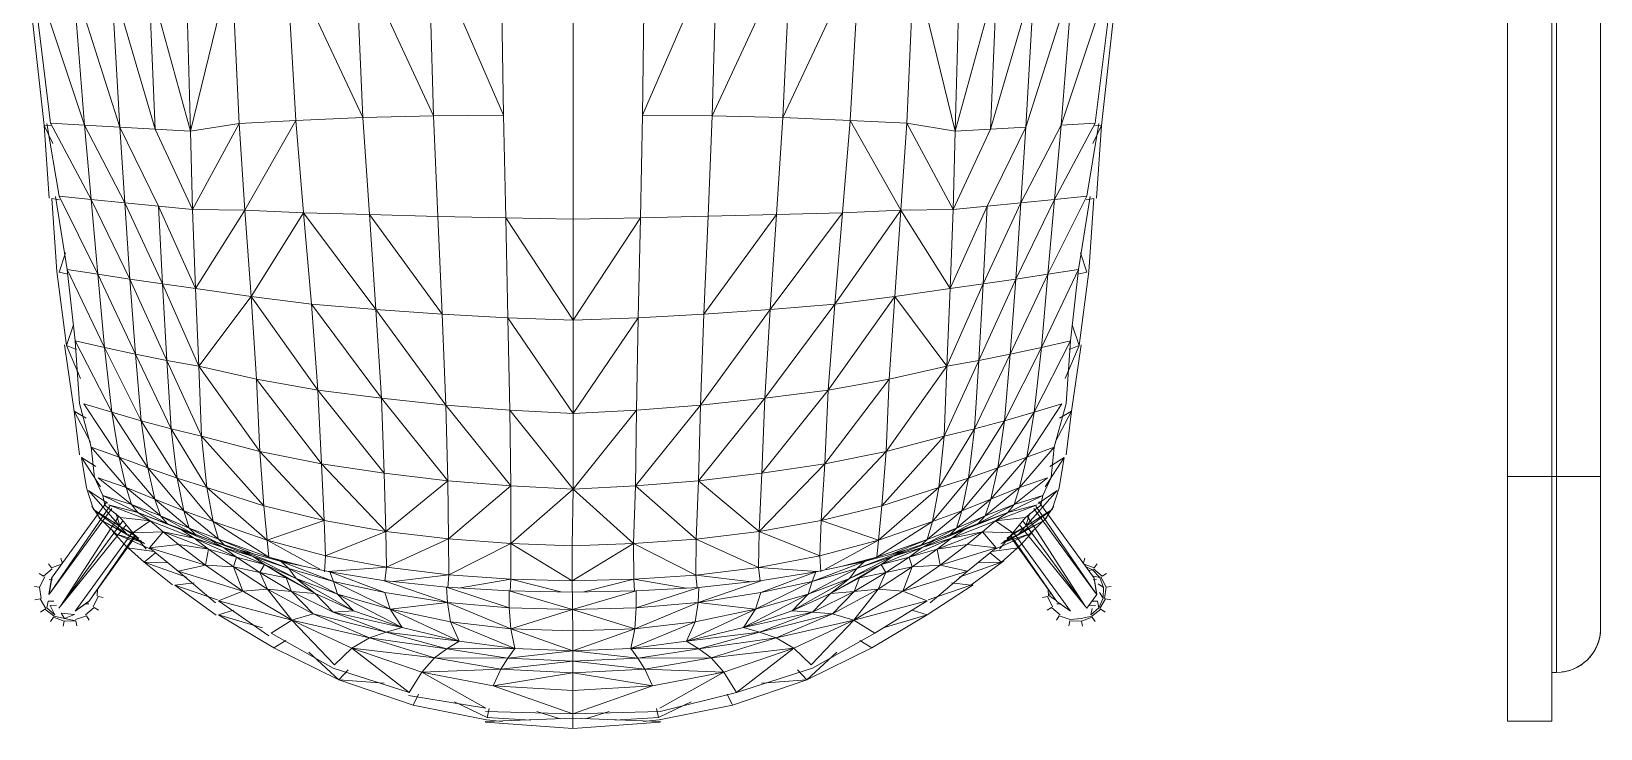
# Model space of a CAD drawing. Header units: millimetres. Extents: x 79795 to 317870, y -36033 to 97293.
# Drawn here: x 187387 to 188029, y 21461 to 21745 of the extents above; entities that cross this region are included whole.
import ezdxf

# ---------------------------------------------------------------- set-up
doc = ezdxf.new("R2010")
doc.units = ezdxf.units.MM
doc.header["$MEASUREMENT"] = 0
doc.layers.get('0').update_dxf_attribs({"linetype": 'CONTINUOUS'})
doc.layers.add('G-IMPT', color=8, linetype='CONTINUOUS', lineweight=9)

# ---------------------------------------------------------------- blocks, each defined once
blk = doc.blocks.new('OLA high stool - Kin high stool_dwg_KIN602 - GLIDES-V368-Level 4')
at = {"layer": 'G-IMPT'}
for p, q in [((-8.066, 8.655), (-8.046, 8.574)), ((-7.848, 8.663), (-7.859, 8.581)), ((-7.643, 8.587), (-7.684, 8.516)), ((-8.413, 8.404), (-8.342, 8.359)), ((-8.342, 8.359), (-8.407, 8.184)), ((-8.325, 8.349), (-8.367, 8.178)), ((-8.325, 8.349), (-8.215, 8.496)), ((-8.308, 8.338), (-8.192, 8.463)), ((-8.308, 8.338), (-8.153, 8.41)), ((-8.264, 8.564), (-8.215, 8.496)), ((-8.203, 8.48), (-8.046, 8.574)), ((-8.192, 8.463), (-8.087, 8.441)), ((-8.153, 8.41), (-8.15, 8.309)), ((-8.087, 8.441), (-8.088, 8.354)), ((-8.041, 8.554), (-7.859, 8.581)), ((-7.859, 8.581), (-7.695, 8.499)), ((-7.738, 8.426), (-7.745, 8.372)), ((-7.684, 8.516), (-7.564, 8.377)), ((-7.483, 8.439), (-7.547, 8.389)), ((-7.547, 8.389), (-7.493, 8.226)), ((-8.407, 8.184), (-8.488, 8.199)), ((-8.407, 8.184), (-8.4, 7.998)), ((-8.4, 7.998), (-8.367, 8.178)), ((-8.367, 8.178), (-8.278, 8.234)), ((-8.367, 8.178), (-8.298, 8.02)), ((-8.298, 8.02), (-8.278, 8.234)), ((-7.392, 8.24), (-7.47, 8.219)), ((-8.48, 7.981), (-8.4, 7.998)), ((-8.389, 7.783), (-8.322, 7.828)), ((-8.322, 7.828), (-8.38, 8.002)), ((-8.185, 7.701), (-8.306, 7.84)), ((-8.133, 7.86), (-8.13, 7.788)), ((-8.13, 7.788), (-8.123, 7.847)), ((-8.229, 7.634), (-8.185, 7.701)), ((-8.01, 7.636), (-8.175, 7.718)), ((-8.025, 7.558), (-8.01, 7.636)), ((-7.893, 7.648), (-8.007, 7.656)), ((-8.01, -7.636), (-8.025, -7.558)), ((-8.322, -7.828), (-8.389, -7.783)), ((-8.185, -7.701), (-8.306, -7.84)), ((-8.185, -7.701), (-8.229, -7.634)), ((-8.01, -7.636), (-8.175, -7.718)), ((-8.133, -7.86), (-8.13, -7.788)), ((-8.13, -7.788), (-8.122, -7.846)), ((-8.004, -7.676), (-8.062, -7.763)), ((-7.893, -7.648), (-8.007, -7.656)), ((-8.004, -7.676), (-7.936, -7.679)), ((-8.4, -7.998), (-8.48, -7.981)), ((-8.4, -7.998), (-8.407, -8.184)), ((-8.322, -7.828), (-8.38, -8.002)), ((-8.38, -8.002), (-8.367, -8.178)), ((-8.488, -8.199), (-8.407, -8.184)), ((-8.407, -8.184), (-8.342, -8.359)), ((-8.325, -8.349), (-8.367, -8.178)), ((-8.153, -8.41), (-8.15, -8.309)), ((-7.58, -8.365), (-7.593, -8.299)), ((-7.58, -8.365), (-7.593, -8.299)), ((-7.58, -8.365), (-7.528, -8.251)), ((-7.547, -8.389), (-7.493, -8.226)), ((-7.47, -8.219), (-7.392, -8.24)), ((-8.342, -8.359), (-8.413, -8.404)), ((-8.325, -8.349), (-8.215, -8.496)), ((-8.308, -8.338), (-8.203, -8.357)), ((-8.308, -8.338), (-8.192, -8.463)), ((-8.215, -8.496), (-8.264, -8.564)), ((-8.203, -8.48), (-8.046, -8.574)), ((-8.192, -8.463), (-8.087, -8.441)), ((-8.192, -8.463), (-8.087, -8.441)), ((-8.192, -8.463), (-8.036, -8.535)), ((-8.087, -8.441), (-8.088, -8.354)), ((-8.046, -8.574), (-8.066, -8.655)), ((-8.041, -8.554), (-7.859, -8.581)), ((-8.036, -8.535), (-7.948, -8.474)), ((-8.036, -8.535), (-7.948, -8.474)), ((-8.036, -8.535), (-7.866, -8.541)), ((-7.866, -8.541), (-7.806, -8.451)), ((-7.866, -8.541), (-7.806, -8.451)), ((-7.866, -8.541), (-7.705, -8.482)), ((-7.859, -8.581), (-7.695, -8.499)), ((-7.859, -8.581), (-7.848, -8.663)), ((-7.738, -8.426), (-7.744, -8.372)), ((-7.705, -8.482), (-7.58, -8.365)), ((-7.705, -8.482), (-7.684, -8.376)), ((-7.705, -8.482), (-7.684, -8.376)), ((-7.684, -8.516), (-7.564, -8.377)), ((-7.684, -8.516), (-7.643, -8.587)), ((-7.547, -8.389), (-7.483, -8.439))]:
    blk.add_line(p, q, dxfattribs=at)
blk = doc.blocks.new('OLA high stool - Kin high stool_dwg_KIN602 - FRAME-1332777-Level 4')
at = {"layer": 'G-IMPT'}
for p, q in [((0.082, 16.677), (0.046, 16.703)), ((1.531, 15.739), (0.082, 16.677)), ((0.082, 16.677), (1.455, 15.673)), ((0.082, 16.677), (1.391, 15.62)), ((0.266, 16.861), (0.302, 16.835)), ((0.266, 16.861), (0.53, 16.819)), ((0.272, 16.857), (0.528, 16.816)), ((1.689, 15.884), (0.302, 16.835)), ((0.302, 16.835), (1.651, 15.849)), ((0.566, 16.793), (0.53, 16.819)), ((1.757, 15.93), (0.566, 16.793)), ((1.269, 15.517), (0, 16.437)), ((0.155, 16.219), (0, 16.437)), ((0.156, 16.222), (0.031, 16.396)), ((0.191, 16.192), (0.155, 16.218)), ((1.227, 15.473), (0.191, 16.192)), ((0.191, 16.192), (1.215, 15.46)), ((0, 0.425), (1.269, 1.344)), ((0.191, 0.669), (1.214, 1.401)), ((0.191, 0.669), (1.227, 1.388)), ((1.391, 1.242), (0.082, 0.184)), ((0.082, 0.184), (1.455, 1.188)), ((1.531, 1.122), (0.082, 0.184)), ((0.302, 0.026), (1.651, 1.013)), ((0.302, 0.026), (1.689, 0.978)), ((0.566, 0.068), (1.757, 0.931)), ((0, 0.425), (0.155, 0.643)), ((0.156, 0.64), (0.031, 0.465)), ((0.191, 0.669), (0.155, 0.643)), ((0.082, 0.184), (0.046, 0.158)), ((0.046, 0.158), (0.266, 0)), ((0.266, 0), (0.53, 0.043)), ((0.266, 0), (0.302, 0.026)), ((0.529, 0.044), (0.272, 0.004)), ((0.566, 0.068), (0.53, 0.043))]:
    blk.add_line(p, q, dxfattribs=at)
blk = doc.blocks.new('OLA high stool - Kin high stool_dwg_KIN602 - SHELL-V374-Level 4')
at = {"layer": 'G-IMPT'}
for p, q in [((-0.434, 8.506), (1.402, 8.713)), ((-0.397, 8.403), (1.403, 8.628)), ((-2.784, 8.305), (-1.609, 8.385)), ((-1.609, 8.385), (-1.628, 8.262)), ((-1.622, 7.753), (-0.397, 8.403)), ((-0.434, 8.506), (-1.605, 8.425)), ((-1.571, 8.268), (-0.404, 8.462)), ((-0.434, 8.506), (-0.723, 8.366)), ((-0.441, 8.398), (-0.434, 8.506)), ((-0.428, 7.859), (1.403, 8.471)), ((-0.397, 8.403), (-0.428, 7.859)), ((-3.961, 8.18), (-5.031, 8.022)), ((-3.975, 8.149), (-4.506, 7.925)), ((-4.038, 7.988), (-3.975, 8.149)), ((-4.004, 7.539), (-2.748, 8.137)), ((-3.975, 8.149), (-2.784, 8.305)), ((-3.638, 8.037), (-3.975, 8.149)), ((-3.9, 8.007), (-2.748, 8.137)), ((-2.827, 8.128), (-2.792, 8.268)), ((-2.823, 7.646), (-1.571, 8.268)), ((-2.748, 8.137), (-2.823, 7.646)), ((-2.484, 8.166), (-2.792, 8.268)), ((-2.748, 8.137), (-1.576, 8.326)), ((-1.571, 8.268), (-1.622, 7.753)), ((-6.26, 7.828), (-6.611, 7.712)), ((-5.773, 7.909), (-6.26, 7.828)), ((-5.773, 7.909), (-6.247, 7.599)), ((-5.92, 7.678), (-5.773, 7.909)), ((-5.769, 7.303), (-4.91, 7.869)), ((-5.733, 7.939), (-5.031, 8.022)), ((-4.908, 7.939), (-5.61, 7.749)), ((-5.031, 8.022), (-5.527, 7.763)), ((-5.031, 8.022), (-5.141, 7.829)), ((-5.047, 7.421), (-3.9, 8.007)), ((-5.047, 7.421), (-4.91, 7.869)), ((-3.9, 8.007), (-4.908, 7.939)), ((-3.9, 8.007), (-4.004, 7.539)), ((-1.677, 7.21), (-0.428, 7.859)), ((-1.622, 7.753), (-0.428, 7.859)), ((-0.461, 7.289), (1.403, 7.886)), ((-0.428, 7.859), (-0.461, 7.289)), ((-0.428, 7.859), (1.403, 8.001)), ((-6.783, 7.59), (-7.149, 6.902)), ((-6.783, 7.59), (-7.027, 7.157)), ((-6.74, 7.626), (-7.002, 7.356)), ((-6.611, 7.712), (-6.98, 7.22)), ((-6.308, 7.795), (-6.884, 7.283)), ((-6.884, 7.283), (-6.611, 7.712)), ((-6.559, 7.738), (-6.783, 7.59)), ((-6.529, 7.104), (-6.103, 7.637)), ((-6.308, 7.795), (-6.511, 7.487)), ((-6.095, 7.695), (-6.386, 7.561)), ((-6.259, 7.187), (-5.61, 7.749)), ((-6.259, 7.187), (-6.103, 7.637)), ((-5.61, 7.749), (-6.095, 7.695)), ((-5.61, 7.749), (-5.769, 7.303)), ((-4.111, 7.04), (-2.823, 7.646)), ((-2.823, 7.646), (-4.004, 7.539)), ((-2.904, 7.127), (-1.622, 7.753)), ((-2.823, 7.646), (-2.904, 7.127)), ((-2.823, 7.646), (-1.622, 7.753)), ((-1.622, 7.753), (-1.677, 7.21)), ((-7.002, 7.356), (-7.257, 6.779)), ((-6.962, 7.409), (-7.228, 7.164)), ((-7.002, 7.356), (-7.149, 6.902)), ((-6.668, 7.352), (-6.884, 7.283)), ((-6.795, 6.801), (-6.538, 7.471)), ((-6.541, 7.529), (-6.741, 7.285)), ((-6.662, 7.001), (-6.386, 7.561)), ((-6.662, 7.001), (-6.538, 7.471)), ((-6.386, 7.561), (-6.541, 7.529)), ((-6.529, 7.104), (-6.386, 7.561)), ((-5.939, 6.838), (-5.047, 7.421)), ((-5.769, 7.303), (-5.047, 7.421)), ((-5.185, 6.946), (-4.004, 7.539)), ((-5.185, 6.946), (-5.047, 7.421)), ((-5.047, 7.421), (-4.004, 7.539)), ((-4.004, 7.539), (-4.111, 7.04)), ((-0.461, 7.289), (1.404, 7.396)), ((-7.461, 6.9), (-7.191, 7.197)), ((-7.228, 7.164), (-7.287, 6.741)), ((-6.985, 7.081), (-7.247, 6.867)), ((-7.161, 6.888), (-7.027, 7.157)), ((-7.027, 7.157), (-7.149, 6.902)), ((-6.884, 7.283), (-7.072, 6.985)), ((-7.002, 7.18), (-6.884, 7.283)), ((-7.001, 7.063), (-6.884, 7.283)), ((-6.741, 7.285), (-6.985, 7.081)), ((-6.97, 6.594), (-6.985, 7.081)), ((-6.985, 7.081), (-6.795, 6.801)), ((-6.84, 6.521), (-6.529, 7.104)), ((-6.795, 6.801), (-6.741, 7.285)), ((-6.529, 7.104), (-6.715, 6.636)), ((-6.699, 6.654), (-6.259, 7.187)), ((-6.662, 7.001), (-6.529, 7.104)), ((-6.529, 7.104), (-6.259, 7.187)), ((-6.444, 6.724), (-5.769, 7.303)), ((-6.444, 6.724), (-6.259, 7.187)), ((-6.259, 7.187), (-5.769, 7.303)), ((-5.769, 7.303), (-5.939, 6.838)), ((-4.213, 6.533), (-2.904, 7.127)), ((-4.111, 7.04), (-2.904, 7.127)), ((-2.982, 6.602), (-1.677, 7.21)), ((-2.904, 7.127), (-2.982, 6.602)), ((-2.904, 7.127), (-1.677, 7.21)), ((-1.731, 6.668), (-0.461, 7.289)), ((-1.731, 6.668), (-1.677, 7.21)), ((-1.677, 7.21), (-0.461, 7.289)), ((-0.461, 7.289), (-0.493, 6.722)), ((-0.493, 6.722), (1.404, 7.281)), ((-7.461, 6.9), (-7.822, 6.442)), ((-7.461, 6.9), (-7.701, 6.215)), ((-7.47, 6.514), (-7.461, 6.9)), ((-7.309, 6.714), (-7.461, 6.9)), ((-7.075, 7.042), (-7.119, 6.934)), ((-6.931, 6.309), (-6.662, 7.001)), ((-6.84, 6.521), (-6.662, 7.001)), ((-6.795, 6.801), (-6.662, 7.001)), ((-6.632, 6.261), (-5.939, 6.838)), ((-6.444, 6.724), (-5.939, 6.838)), ((-6.107, 6.368), (-5.185, 6.946)), ((-5.939, 6.838), (-6.107, 6.368)), ((-5.939, 6.838), (-5.185, 6.946)), ((-5.315, 6.465), (-4.111, 7.04)), ((-5.315, 6.465), (-5.185, 6.946)), ((-5.185, 6.946), (-4.111, 7.04)), ((-4.111, 7.04), (-4.213, 6.533)), ((-7.229, 6.813), (-7.602, 6.35)), ((-7.504, 5.91), (-7.229, 6.813)), ((-6.97, 6.594), (-7.249, 5.861)), ((-7.176, 6.343), (-7.229, 6.813)), ((-7.229, 6.813), (-6.97, 6.594)), ((-7.176, 6.343), (-6.97, 6.594)), ((-7.071, 6.094), (-6.795, 6.801)), ((-7.071, 6.094), (-6.97, 6.594)), ((-7.004, 6.109), (-6.715, 6.636)), ((-6.97, 6.594), (-6.795, 6.801)), ((-6.913, 6.172), (-6.444, 6.724)), ((-6.913, 6.172), (-6.715, 6.636)), ((-6.715, 6.636), (-6.84, 6.521)), ((-6.715, 6.636), (-6.444, 6.724)), ((-6.632, 6.261), (-6.444, 6.724)), ((-4.306, 6.017), (-2.982, 6.602)), ((-4.213, 6.533), (-2.982, 6.602)), ((-3.057, 6.07), (-1.731, 6.668)), ((-2.982, 6.602), (-3.057, 6.07)), ((-1.731, 6.668), (-2.982, 6.602)), ((-0.493, 6.722), (-1.786, 6.121)), ((-1.786, 6.121), (-1.731, 6.668)), ((-0.493, 6.722), (-0.525, 6.154)), ((-0.525, 6.154), (1.404, 6.684)), ((-0.493, 6.722), (1.404, 6.8)), ((-8.309, 5.741), (-7.829, 6.402)), ((-7.602, 6.35), (-8.113, 5.749)), ((-7.829, 6.402), (-8.065, 5.719)), ((-7.926, 5.31), (-7.602, 6.35)), ((-7.829, 6.402), (-7.791, 6.093)), ((-7.602, 6.35), (-7.504, 5.91)), ((-7.504, 5.91), (-7.176, 6.343)), ((-7.249, 5.861), (-7.176, 6.343)), ((-7.104, 5.833), (-6.84, 6.521)), ((-6.953, 6.25), (-6.84, 6.521)), ((-6.931, 6.309), (-6.84, 6.521)), ((-6.802, 5.788), (-6.107, 6.368)), ((-6.632, 6.261), (-6.107, 6.368)), ((-6.258, 5.888), (-5.315, 6.465)), ((-6.107, 6.368), (-6.258, 5.888)), ((-6.107, 6.368), (-5.315, 6.465)), ((-5.432, 5.974), (-4.213, 6.533)), ((-5.432, 5.974), (-5.315, 6.465)), ((-4.213, 6.533), (-5.315, 6.465)), ((-4.213, 6.533), (-4.306, 6.017)), ((-7.071, 6.094), (-7.377, 5.411)), ((-7.071, 6.094), (-7.249, 5.861)), ((-6.931, 6.309), (-7.222, 5.62)), ((-7.222, 5.62), (-7.071, 6.094)), ((-7.141, 5.722), (-6.913, 6.172)), ((-7.104, 5.833), (-6.931, 6.309)), ((-7.091, 5.7), (-6.632, 6.261)), ((-7.091, 5.7), (-6.913, 6.172)), ((-6.931, 6.309), (-7.071, 6.094)), ((-6.913, 6.172), (-7.019, 6.067)), ((-6.913, 6.172), (-6.632, 6.261)), ((-6.802, 5.788), (-6.632, 6.261)), ((-4.306, 6.017), (-3.057, 6.07)), ((-3.057, 6.07), (-3.185, 5.176)), ((-3.057, 6.07), (-1.786, 6.121)), ((-3.057, 6.07), (-1.797, 5.276)), ((-1.797, 5.276), (-1.786, 6.121)), ((-1.786, 6.121), (-0.525, 6.154)), ((-1.786, 6.121), (-0.399, 5.369)), ((1.405, 6.204), (-0.525, 6.154)), ((-0.525, 6.154), (1.405, 5.68)), ((-0.525, 6.154), (-0.399, 5.369)), ((-7.504, 5.91), (-7.926, 5.31)), ((-7.533, 5.461), (-7.504, 5.91)), ((-7.533, 5.461), (-7.249, 5.861)), ((-7.249, 5.861), (-7.504, 5.91)), ((-7.249, 5.861), (-7.377, 5.411)), ((-7.365, 5.145), (-7.104, 5.833)), ((-7.265, 5.354), (-7.104, 5.833)), ((-7.222, 5.62), (-7.104, 5.833)), ((-7.107, 4.921), (-6.258, 5.888)), ((-6.802, 5.788), (-6.258, 5.888)), ((-6.552, 4.975), (-5.432, 5.974)), ((-6.258, 5.888), (-6.552, 4.975)), ((-6.258, 5.888), (-5.432, 5.974)), ((-5.678, 5.037), (-4.306, 6.017)), ((-5.678, 5.037), (-5.432, 5.974)), ((-5.432, 5.974), (-4.306, 6.017)), ((-4.306, 6.017), (-4.515, 5.088)), ((-4.306, 6.017), (-3.185, 5.176)), ((-8.835, 4.811), (-8.303, 5.701)), ((-8.644, 4.891), (-8.078, 5.701)), ((-8.303, 5.701), (-8.514, 4.995)), ((-8.392, 4.523), (-8.078, 5.701)), ((-8.228, 5.458), (-8.303, 5.701)), ((-7.926, 5.31), (-8.078, 5.701)), ((-7.222, 5.62), (-7.498, 4.96)), ((-7.378, 4.894), (-6.802, 5.788)), ((-7.378, 4.894), (-7.091, 5.7)), ((-7.377, 5.411), (-7.222, 5.62)), ((-7.222, 5.62), (-7.365, 5.145)), ((-7.327, 5.128), (-7.091, 5.7)), ((-7.178, 5.613), (-7.091, 5.7)), ((-7.107, 4.921), (-6.802, 5.788)), ((-6.802, 5.788), (-7.091, 5.7)), ((-7.926, 5.31), (-8.392, 4.523)), ((-7.533, 5.461), (-7.926, 5.31)), ((-7.891, 4.911), (-7.926, 5.31)), ((-7.891, 4.911), (-7.533, 5.461)), ((-7.623, 5.036), (-7.533, 5.461)), ((-7.377, 5.411), (-7.623, 5.036)), ((-7.56, 4.571), (-7.265, 5.354)), ((-7.377, 5.411), (-7.533, 5.461)), ((-7.498, 4.96), (-7.377, 5.411)), ((-7.445, 4.695), (-7.265, 5.354)), ((-7.265, 5.354), (-7.365, 5.145)), ((-0.399, 5.369), (-1.797, 5.276)), ((1.405, 5.454), (-0.399, 5.369)), ((-0.399, 5.369), (-0.352, 4.46)), ((-7.723, 4.452), (-7.365, 5.145)), ((-7.56, 4.571), (-7.365, 5.145)), ((-7.365, 5.145), (-7.498, 4.96)), ((-5.877, 4.047), (-4.515, 5.088)), ((-5.678, 5.037), (-4.515, 5.088)), ((-4.692, 4.102), (-3.185, 5.176)), ((-4.515, 5.088), (-4.692, 4.102)), ((-4.515, 5.088), (-3.185, 5.176)), ((-3.307, 4.208), (-3.185, 5.176)), ((-3.185, 5.176), (-1.797, 5.276)), ((-3.185, 5.176), (-1.841, 4.334)), ((-1.797, 5.276), (-1.841, 4.334)), ((-1.797, 5.276), (-0.352, 4.46)), ((-9.351, 3.765), (-8.835, 4.811)), ((-9.161, 3.857), (-8.6, 4.857)), ((-8.72, 4.618), (-8.835, 4.811)), ((-8.6, 4.857), (-8.392, 4.523)), ((-7.891, 4.911), (-8.392, 4.523)), ((-7.891, 4.911), (-8.289, 4.181)), ((-7.965, 4.146), (-7.498, 4.96)), ((-7.928, 4.528), (-7.623, 5.036)), ((-7.928, 4.528), (-7.891, 4.911)), ((-7.623, 5.036), (-7.891, 4.911)), ((-7.723, 4.452), (-7.498, 4.96)), ((-7.708, 4.611), (-7.623, 5.036)), ((-7.708, 4.611), (-7.498, 4.96)), ((-7.498, 4.96), (-7.623, 5.036)), ((-7.572, 4.072), (-7.107, 4.921)), ((-7.518, 4.363), (-7.378, 4.894)), ((-7.472, 4.571), (-7.378, 4.894)), ((-7.378, 4.894), (-7.107, 4.921)), ((-7.107, 4.921), (-7.355, 3.982)), ((-6.552, 4.975), (-7.107, 4.921)), ((-7.107, 4.921), (-6.787, 4.004)), ((-6.787, 4.004), (-5.678, 5.037)), ((-6.787, 4.004), (-6.552, 4.975)), ((-6.552, 4.975), (-5.678, 5.037)), ((-5.678, 5.037), (-5.877, 4.047)), ((-7.973, 3.786), (-7.572, 4.548)), ((-7.965, 4.146), (-7.708, 4.611)), ((-7.708, 4.611), (-7.928, 4.528)), ((-7.767, 3.851), (-7.445, 4.695)), ((-7.767, 3.851), (-7.56, 4.571)), ((-7.723, 4.452), (-7.56, 4.571)), ((-7.616, 3.911), (-7.445, 4.695)), ((-7.56, 4.571), (-7.445, 4.695)), ((-0.352, 4.46), (1.406, 4.56)), ((-9.111, 3.837), (-8.392, 4.523)), ((-8.392, 4.523), (-8.843, 3.556)), ((-8.392, 4.523), (-8.675, 3.27)), ((-8.392, 4.523), (-8.289, 4.181)), ((-7.928, 4.528), (-8.289, 4.181)), ((-7.928, 4.528), (-8.261, 3.856)), ((-8.242, 3.532), (-7.723, 4.452)), ((-7.973, 3.786), (-7.723, 4.452)), ((-7.965, 4.146), (-7.928, 4.528)), ((-7.723, 4.452), (-7.965, 4.146)), ((-3.394, 3.168), (-1.841, 4.334)), ((-3.307, 4.208), (-1.841, 4.334)), ((-1.867, 3.272), (-1.841, 4.334)), ((-1.841, 4.334), (-0.352, 4.46)), ((-0.352, 4.46), (-0.307, 3.377)), ((-8.906, 4.247), (-9.351, 3.765)), ((-8.675, 3.27), (-8.289, 4.181)), ((-8.289, 4.181), (-8.585, 3.006)), ((-7.965, 4.146), (-8.261, 3.856)), ((-8.242, 3.532), (-7.965, 4.146)), ((-6.963, 3.009), (-5.877, 4.047)), ((-6.787, 4.004), (-5.877, 4.047)), ((-6.024, 3.035), (-4.692, 4.102)), ((-6.024, 3.035), (-5.877, 4.047)), ((-5.877, 4.047), (-4.692, 4.102)), ((-4.821, 3.081), (-3.307, 4.208)), ((-4.692, 4.102), (-4.821, 3.081)), ((-4.692, 4.102), (-3.307, 4.208)), ((-3.307, 4.208), (-3.394, 3.168)), ((-0.307, 3.377), (1.406, 4.184)), ((-9.554, 2.632), (-9.161, 3.857)), ((-9.111, 3.837), (-8.843, 3.556)), ((-8.261, 3.856), (-8.585, 3.006)), ((-8.261, 3.856), (-8.509, 2.746)), ((-8.261, 3.856), (-8.242, 3.532)), ((-8.217, 2.942), (-7.767, 3.851)), ((-7.973, 3.786), (-7.767, 3.851)), ((-7.948, 3.026), (-7.616, 3.911)), ((-7.767, 3.851), (-7.948, 3.026)), ((-7.767, 3.851), (-7.616, 3.911)), ((-7.754, 3.053), (-7.616, 3.911)), ((-7.614, 3.996), (-7.355, 3.982)), ((-7.61, 3.939), (-7.541, 3.001)), ((-7.355, 3.982), (-7.541, 3.001)), ((-7.355, 3.982), (-6.787, 4.004)), ((-7.355, 3.982), (-6.963, 3.009)), ((-6.787, 4.004), (-6.963, 3.009)), ((-9.761, 2.567), (-9.351, 3.765)), ((-9.554, 2.632), (-8.843, 3.556)), ((-9.351, 3.765), (-9.406, 3.035)), ((-9.192, 3.616), (-9.351, 3.765)), ((-8.843, 3.556), (-9.228, 2.432)), ((-8.843, 3.556), (-8.996, 2.227)), ((-8.843, 3.556), (-8.675, 3.27)), ((-8.509, 2.746), (-7.973, 3.786)), ((-8.242, 3.532), (-7.973, 3.786)), ((-8.217, 2.942), (-7.973, 3.786)), ((-8.242, 3.532), (-8.509, 2.746)), ((-0.307, 3.377), (-1.867, 3.272)), ((-0.307, 3.377), (1.407, 3.456)), ((-0.307, 3.377), (-0.279, 2.24)), ((-8.675, 3.27), (-8.996, 2.227)), ((-8.675, 3.27), (-8.851, 2.028)), ((-8.585, 3.006), (-8.675, 3.27)), ((-8.106, 2.018), (-7.754, 3.053)), ((-7.863, 2.033), (-7.754, 3.053)), ((-6.963, 3.009), (-6.024, 3.035)), ((-6.148, 2.013), (-4.821, 3.081)), ((-6.148, 2.013), (-6.024, 3.035)), ((-6.024, 3.035), (-4.821, 3.081)), ((-4.935, 2.045), (-3.394, 3.168)), ((-4.821, 3.081), (-4.935, 2.045)), ((-4.821, 3.081), (-3.394, 3.168)), ((-3.471, 2.102), (-1.867, 3.272)), ((-3.394, 3.168), (-3.471, 2.102)), ((-3.394, 3.168), (-1.867, 3.272)), ((-1.867, 3.272), (-1.895, 2.171)), ((-8.585, 3.006), (-8.851, 2.028)), ((-8.585, 3.006), (-8.727, 1.831)), ((-8.727, 1.831), (-8.217, 2.942)), ((-8.585, 3.006), (-8.509, 2.746)), ((-8.509, 2.746), (-8.217, 2.942)), ((-8.217, 2.942), (-8.417, 1.968)), ((-7.948, 3.026), (-8.217, 2.942)), ((-8.106, 2.018), (-8.217, 2.942)), ((-8.106, 2.018), (-7.948, 3.026)), ((-7.772, 2.888), (-7.664, 1.994)), ((-7.541, 3.001), (-7.764, 3.025)), ((-7.541, 3.001), (-7.664, 1.994)), ((-6.963, 3.009), (-7.541, 3.001)), ((-7.541, 3.001), (-7.084, 1.999)), ((-6.963, 3.009), (-7.084, 1.999)), ((-6.148, 2.013), (-6.963, 3.009)), ((-0.279, 2.24), (1.408, 3.026)), ((-9.994, 1.391), (-9.761, 2.567)), ((-9.604, 2.642), (-9.807, 1.398)), ((-9.584, 2.486), (-9.761, 2.567)), ((-9.228, 2.432), (-9.554, 2.632)), ((-8.727, 1.831), (-8.509, 2.746)), ((-9.807, 1.398), (-9.228, 2.432)), ((-9.447, 1.28), (-9.228, 2.432)), ((-9.228, 2.432), (-8.996, 2.227)), ((-9.228, 2.432), (-9.179, 1.159)), ((-0.279, 2.24), (1.408, 2.29)), ((-8.996, 2.227), (-9.179, 1.159)), ((-8.996, 2.227), (-9.001, 1.044)), ((-8.851, 2.028), (-9.001, 1.044)), ((-8.996, 2.227), (-8.851, 2.028)), ((-8.851, 2.028), (-8.727, 1.831)), ((-8.851, 2.028), (-8.847, 0.931)), ((-8.193, 1.022), (-7.863, 2.033)), ((-7.863, 2.033), (-8.106, 2.018)), ((-7.922, 1.026), (-7.863, 2.033)), ((-6.231, 0.998), (-4.935, 2.045)), ((-6.148, 2.013), (-4.935, 2.045)), ((-4.935, 2.045), (-5.013, 1.015)), ((-4.935, 2.045), (-3.471, 2.102)), ((-3.471, 2.102), (-3.526, 1.044)), ((-3.471, 2.102), (-1.895, 2.171)), ((-1.895, 2.171), (-1.919, 1.08)), ((-1.895, 2.171), (-0.279, 2.24)), ((-0.279, 2.24), (-0.27, 1.115)), ((-9.704, 1.902), (-9.955, 1.379)), ((-8.847, 0.931), (-8.417, 1.968)), ((-8.847, 0.931), (-8.727, 1.831)), ((-8.727, 1.831), (-8.417, 1.968)), ((-8.529, 1), (-8.106, 2.018)), ((-8.417, 1.968), (-8.529, 1)), ((-8.417, 1.968), (-8.106, 2.018)), ((-8.193, 1.022), (-8.106, 2.018)), ((-7.874, 1.838), (-7.733, 0.999)), ((-7.87, 2.012), (-7.664, 1.994)), ((-7.664, 1.994), (-7.733, 0.999)), ((-7.664, 1.994), (-7.084, 1.999)), ((-7.664, 1.994), (-7.159, 1)), ((-7.159, 1), (-7.084, 1.999)), ((-7.084, 1.999), (-6.148, 2.013)), ((-6.231, 0.998), (-7.084, 1.999)), ((-6.148, 2.013), (-6.231, 0.998)), ((-0.27, 1.115), (1.409, 1.843)), ((-10.136, 0.001), (-10.033, 1.403)), ((-10.021, 1.13), (-9.994, 1.391)), ((-9.97, 0), (-10.02, 1.412)), ((-9.955, 1.379), (-10, 0.674)), ((-9.811, 1.346), (-9.955, 1.379)), ((-9.899, 0), (-9.859, 1.407)), ((-9.899, 0), (-9.447, 1.28)), ((-9.523, 0), (-9.447, 1.28)), ((-9.179, 1.159), (-9.447, 1.28)), ((-9.447, 1.28), (-9.239, 0)), ((-9.179, 1.159), (-9.239, 0)), ((-9.179, 1.159), (-9.001, 1.044)), ((-9.179, 1.159), (-9.05, 0)), ((-9.001, 1.044), (-9.05, 0)), ((-9.001, 1.044), (-8.847, 0.931)), ((-9.001, 1.044), (-8.884, 0)), ((-8.529, 1), (-8.193, 1.022)), ((-8.221, 0.003), (-7.922, 1.026)), ((-8.221, 0.003), (-8.193, 1.022)), ((-7.922, 1.026), (-8.193, 1.022)), ((-7.94, 0.005), (-7.922, 1.026)), ((-6.286, -0.006), (-5.013, 1.015)), ((-6.231, 0.998), (-5.013, 1.015)), ((-5.068, -0.006), (-3.526, 1.044)), ((-5.013, 1.015), (-5.068, -0.006)), ((-3.526, 1.044), (-5.013, 1.015)), ((-3.567, -0.006), (-1.919, 1.08)), ((-3.526, 1.044), (-3.567, -0.006)), ((-3.526, 1.044), (-1.919, 1.08)), ((-1.919, 1.08), (-1.941, -0.004)), ((-1.919, 1.08), (-0.27, 1.115)), ((-0.27, 1.115), (1.409, 1.14)), ((-8.884, 0), (-8.529, 1)), ((-8.884, 0), (-8.847, 0.931)), ((-8.529, 1), (-8.847, 0.931)), ((-8.529, 1), (-8.565, 0)), ((-8.529, 1), (-8.221, 0.003)), ((-7.733, 0.999), (-7.937, 0.194)), ((-7.733, 0.999), (-7.926, 1.01)), ((-7.159, 1), (-7.758, 0.012)), ((-7.733, 0.999), (-7.758, 0.012)), ((-7.159, 1), (-7.733, 0.999)), ((-7.194, 0.013), (-7.159, 1)), ((-7.159, 1), (-6.231, 0.998)), ((-6.286, -0.006), (-7.159, 1)), ((-6.231, 0.998), (-6.286, -0.006)), ((-9.861, 0.582), (-9.979, 0.204)), ((-10.136, 0.001), (-9.97, 0)), ((-10.033, -1.403), (-10.136, 0.001)), ((-9.899, 0), (-9.97, 0)), ((-9.899, 0), (-9.523, 0)), ((-9.523, 0), (-9.239, 0)), ((-9.447, -1.28), (-9.523, 0)), ((-9.239, 0), (-9.447, -1.28)), ((-9.239, 0), (-9.05, 0)), ((-9.239, 0), (-9.179, -1.159)), ((-9.05, 0), (-9.179, -1.159)), ((-9.05, 0), (-8.884, 0)), ((-9.05, 0), (-9.001, -1.044)), ((-8.884, 0), (-9.001, -1.044)), ((-8.884, 0), (-8.565, 0)), ((-8.847, -0.931), (-8.884, 0)), ((-8.529, -0.999), (-8.884, 0)), ((-8.565, 0), (-8.221, 0.003)), ((-8.565, 0), (-8.529, -0.999)), ((-8.221, 0.003), (-8.529, -0.999)), ((-8.221, 0.003), (-7.94, 0.005)), ((-8.193, -1.018), (-8.221, 0.003)), ((-7.922, -1.019), (-8.221, 0.003)), ((-7.94, 0.009), (-7.758, 0.012)), ((-7.922, -1.019), (-7.94, 0.005)), ((-7.758, 0.012), (-7.194, 0.013)), ((-7.758, 0.012), (-7.159, -0.978)), ((-7.758, 0.012), (-7.734, -0.979)), ((-7.194, 0.013), (-6.286, -0.006)), ((-7.159, -0.978), (-7.194, 0.013)), ((-10.02, -1.412), (-9.97, 0)), ((-9.979, -0.205), (-9.861, -0.582)), ((-9.447, -1.28), (-9.899, 0)), ((-9.859, -1.407), (-9.899, 0)), ((-7.937, -0.176), (-7.734, -0.979)), ((-7.159, -0.978), (-6.286, -0.006)), ((-6.286, -0.006), (-5.068, -0.006)), ((-5.013, -1.025), (-6.286, -0.006)), ((-6.286, -0.006), (-6.23, -1.008)), ((-5.068, -0.006), (-3.567, -0.006)), ((-3.526, -1.053), (-5.068, -0.006)), ((-5.068, -0.006), (-5.013, -1.025)), ((-3.567, -0.006), (-1.941, -0.004)), ((-3.526, -1.053), (-3.567, -0.006)), ((-1.918, -1.087), (-3.567, -0.006)), ((-1.941, -0.004), (-0.275, -0.003)), ((-1.941, -0.004), (-1.918, -1.087)), ((-0.275, -0.003), (1.41, -0.003)), ((-10, -0.675), (-9.955, -1.379)), ((-8.847, -0.931), (-9.001, -1.044)), ((-8.847, -0.931), (-8.851, -2.028)), ((-8.727, -1.831), (-8.847, -0.931)), ((-8.418, -1.967), (-8.847, -0.931)), ((-8.529, -0.999), (-8.847, -0.931)), ((-8.529, -0.999), (-8.193, -1.018)), ((-8.107, -2.015), (-8.529, -0.999)), ((-8.529, -0.999), (-8.418, -1.967)), ((-7.734, -0.979), (-7.929, -0.993)), ((-7.734, -0.979), (-7.875, -1.824)), ((-7.159, -0.978), (-7.734, -0.979)), ((-7.734, -0.979), (-7.666, -1.978)), ((-7.159, -0.978), (-7.666, -1.978)), ((-7.086, -1.982), (-7.159, -0.978)), ((-6.23, -1.008), (-7.159, -0.978)), ((-7.086, -1.982), (-6.23, -1.008)), ((-6.23, -1.008), (-5.013, -1.025)), ((-4.935, -2.053), (-6.23, -1.008)), ((-6.23, -1.008), (-6.148, -2.021)), ((-9.994, -1.391), (-10.021, -1.13)), ((-9.179, -1.159), (-9.447, -1.28)), ((-9.179, -1.159), (-9.228, -2.432)), ((-9.001, -1.044), (-9.179, -1.159)), ((-9.179, -1.159), (-8.996, -2.227)), ((-9.001, -1.044), (-8.851, -2.028)), ((-9.001, -1.044), (-8.996, -2.227)), ((-8.107, -2.015), (-8.193, -1.018)), ((-7.864, -2.026), (-8.193, -1.018)), ((-7.922, -1.019), (-8.193, -1.018)), ((-7.864, -2.026), (-7.922, -1.019)), ((-5.013, -1.025), (-3.526, -1.053)), ((-5.013, -1.025), (-4.935, -2.053)), ((-3.471, -2.11), (-3.526, -1.053)), ((-3.526, -1.053), (-1.918, -1.087)), ((-1.918, -1.087), (-0.27, -1.12)), ((-1.918, -1.087), (-1.894, -2.177)), ((-0.27, -1.12), (-0.279, -2.244)), ((1.402, -1.844), (-0.27, -1.12)), ((1.411, -1.145), (-0.27, -1.12)), ((-9.761, -2.567), (-9.994, -1.391)), ((-9.811, -1.346), (-9.955, -1.379)), ((-9.955, -1.379), (-9.704, -1.902)), ((-9.554, -2.632), (-9.859, -1.407)), ((-9.228, -2.432), (-9.807, -1.398)), ((-9.228, -2.432), (-9.447, -1.28)), ((-8.851, -2.028), (-8.727, -1.831)), ((-8.509, -2.746), (-8.727, -1.831)), ((-8.727, -1.831), (-8.584, -3.006)), ((-8.727, -1.831), (-8.418, -1.967)), ((-8.217, -2.942), (-8.727, -1.831)), ((-8.418, -1.967), (-8.107, -2.015)), ((-8.418, -1.967), (-8.217, -2.942)), ((-8.217, -2.942), (-8.107, -2.015)), ((-7.948, -3.023), (-8.107, -2.015)), ((-7.755, -3.048), (-8.107, -2.015)), ((-7.864, -2.026), (-8.107, -2.015)), ((-7.873, -1.999), (-7.666, -1.978)), ((-7.666, -1.978), (-7.773, -2.877)), ((-7.666, -1.978), (-7.086, -1.982)), ((-7.666, -1.978), (-7.542, -2.989)), ((-7.086, -1.982), (-7.542, -2.989)), ((-7.086, -1.982), (-6.965, -2.996)), ((-6.148, -2.021), (-7.086, -1.982)), ((-8.996, -2.227), (-9.228, -2.432)), ((-8.996, -2.227), (-8.851, -2.028)), ((-8.996, -2.227), (-8.675, -3.27)), ((-8.996, -2.227), (-8.843, -3.556)), ((-8.851, -2.028), (-8.584, -3.006)), ((-8.851, -2.028), (-8.675, -3.27)), ((-7.755, -3.048), (-7.864, -2.026)), ((-6.965, -2.996), (-6.148, -2.021)), ((-6.148, -2.021), (-4.935, -2.053)), ((-6.024, -3.041), (-6.148, -2.021)), ((-4.821, -3.087), (-6.148, -2.021)), ((-4.935, -2.053), (-3.471, -2.11)), ((-3.394, -3.173), (-4.935, -2.053)), ((-4.935, -2.053), (-4.821, -3.087)), ((-1.867, -3.277), (-3.471, -2.11)), ((-3.471, -2.11), (-3.394, -3.173)), ((-1.894, -2.177), (-3.471, -2.11)), ((-1.894, -2.177), (-0.279, -2.244)), ((-1.894, -2.177), (-1.867, -3.277)), ((-0.279, -2.244), (-0.307, -3.381)), ((-0.279, -2.244), (1.402, -2.293)), ((1.403, -3.026), (-0.279, -2.244)), ((-9.584, -2.486), (-9.761, -2.567)), ((-9.554, -2.632), (-9.228, -2.432)), ((-9.228, -2.432), (-8.843, -3.556)), ((-9.351, -3.765), (-9.761, -2.567)), ((-8.843, -3.556), (-9.554, -2.632)), ((-9.161, -3.857), (-9.554, -2.632)), ((-8.509, -2.746), (-8.584, -3.006)), ((-7.973, -3.786), (-8.509, -2.746)), ((-8.509, -2.746), (-8.242, -3.532)), ((-8.217, -2.942), (-8.509, -2.746)), ((-8.509, -2.746), (-8.261, -3.855)), ((-8.675, -3.27), (-8.584, -3.006)), ((-8.584, -3.006), (-8.261, -3.855)), ((-8.584, -3.006), (-8.288, -4.181)), ((-8.217, -2.942), (-7.948, -3.023)), ((-7.973, -3.786), (-8.217, -2.942)), ((-7.767, -3.85), (-8.217, -2.942)), ((-7.616, -3.908), (-7.948, -3.023)), ((-7.948, -3.023), (-7.767, -3.85)), ((-7.542, -2.989), (-7.766, -3.016)), ((-7.542, -2.989), (-7.611, -3.933)), ((-7.542, -2.989), (-7.356, -3.974)), ((-6.965, -2.996), (-7.542, -2.989)), ((-6.965, -2.996), (-7.356, -3.974)), ((-5.876, -4.055), (-6.965, -2.996)), ((-6.965, -2.996), (-6.789, -3.996)), ((-6.024, -3.041), (-6.965, -2.996)), ((-9.406, -3.035), (-9.351, -3.765)), ((-8.843, -3.556), (-8.675, -3.27)), ((-8.675, -3.27), (-8.288, -4.181)), ((-8.675, -3.27), (-8.392, -4.523)), ((-7.616, -3.908), (-7.755, -3.048)), ((-5.876, -4.055), (-6.024, -3.041)), ((-6.024, -3.041), (-4.821, -3.087)), ((-4.691, -4.11), (-6.024, -3.041)), ((-3.306, -4.215), (-4.821, -3.087)), ((-4.821, -3.087), (-4.691, -4.11)), ((-3.394, -3.173), (-4.821, -3.087)), ((-1.84, -4.34), (-3.394, -3.173)), ((-3.394, -3.173), (-3.306, -4.215)), ((-1.867, -3.277), (-3.394, -3.173)), ((-1.84, -4.34), (-1.867, -3.277)), ((-1.867, -3.277), (-0.307, -3.381)), ((-8.261, -3.855), (-8.242, -3.532)), ((-8.242, -3.532), (-7.973, -3.786)), ((-7.965, -4.146), (-8.242, -3.532)), ((-7.723, -4.452), (-8.242, -3.532)), ((-0.307, -3.381), (-0.351, -4.465)), ((-0.307, -3.381), (1.403, -3.459)), ((1.403, -4.185), (-0.307, -3.381)), ((-9.192, -3.616), (-9.351, -3.765)), ((-9.351, -3.765), (-8.835, -4.811)), ((-9.351, -3.765), (-8.906, -4.247)), ((-9.111, -3.837), (-8.843, -3.556)), ((-8.843, -3.556), (-8.392, -4.523)), ((-7.723, -4.452), (-7.973, -3.786)), ((-7.973, -3.786), (-7.767, -3.85)), ((-7.572, -4.547), (-7.973, -3.786)), ((-9.161, -3.857), (-8.6, -4.857)), ((-8.392, -4.523), (-9.111, -3.837)), ((-8.261, -3.855), (-8.288, -4.181)), ((-8.261, -3.855), (-7.965, -4.146)), ((-8.261, -3.855), (-7.928, -4.528)), ((-7.767, -3.85), (-7.616, -3.908)), ((-7.56, -4.571), (-7.767, -3.85)), ((-7.446, -4.693), (-7.767, -3.85)), ((-7.446, -4.693), (-7.616, -3.908)), ((-7.615, -3.99), (-7.356, -3.974)), ((-7.356, -3.974), (-6.789, -3.996)), ((-7.356, -3.974), (-7.107, -4.917)), ((-6.789, -3.996), (-7.107, -4.917)), ((-6.789, -3.996), (-5.876, -4.055)), ((-6.553, -4.971), (-6.789, -3.996)), ((-5.677, -5.041), (-6.789, -3.996)), ((-8.288, -4.181), (-8.392, -4.523)), ((-8.288, -4.181), (-7.928, -4.528)), ((-8.288, -4.181), (-7.891, -4.911)), ((-7.928, -4.528), (-7.965, -4.146)), ((-7.965, -4.146), (-7.723, -4.452)), ((-7.708, -4.611), (-7.965, -4.146)), ((-7.498, -4.96), (-7.965, -4.146)), ((-7.107, -4.917), (-7.572, -4.068)), ((-5.876, -4.055), (-4.691, -4.11)), ((-4.514, -5.093), (-5.876, -4.055)), ((-5.876, -4.055), (-5.677, -5.041)), ((-4.691, -4.11), (-3.306, -4.215)), ((-3.184, -5.181), (-4.691, -4.11)), ((-4.691, -4.11), (-4.514, -5.093)), ((-3.306, -4.215), (-1.84, -4.34)), ((-3.184, -5.181), (-3.306, -4.215)), ((-1.796, -5.28), (-3.306, -4.215)), ((-8.392, -4.523), (-8.6, -4.857)), ((-8.392, -4.523), (-7.891, -4.911)), ((-8.392, -4.523), (-7.926, -5.311)), ((-8.078, -5.701), (-8.392, -4.523)), ((-7.891, -4.911), (-7.928, -4.528)), ((-7.623, -5.036), (-7.928, -4.528)), ((-7.928, -4.528), (-7.708, -4.611)), ((-7.723, -4.452), (-7.56, -4.571)), ((-7.498, -4.96), (-7.723, -4.452)), ((-7.38, -5.117), (-7.723, -4.452)), ((-7.379, -4.891), (-7.518, -4.358)), ((-1.84, -4.34), (-0.351, -4.465)), ((-1.84, -4.34), (-1.796, -5.28)), ((-0.351, -4.465), (-1.796, -5.28)), ((-0.351, -4.465), (-0.398, -5.372)), ((1.403, -4.564), (-0.351, -4.465)), ((-8.835, -4.811), (-8.72, -4.618)), ((-7.623, -5.036), (-7.708, -4.611)), ((-7.498, -4.96), (-7.708, -4.611)), ((-7.365, -5.145), (-7.56, -4.571)), ((-7.265, -5.354), (-7.56, -4.571)), ((-7.446, -4.693), (-7.56, -4.571)), ((-7.379, -4.891), (-7.473, -4.568)), ((-7.265, -5.354), (-7.446, -4.693)), ((-8.835, -4.811), (-8.303, -5.701)), ((-8.6, -4.857), (-8.078, -5.701)), ((-8.515, -4.995), (-8.303, -5.701)), ((-7.926, -5.311), (-7.891, -4.911)), ((-7.533, -5.461), (-7.891, -4.911)), ((-7.891, -4.911), (-7.623, -5.036)), ((-7.623, -5.036), (-7.498, -4.96)), ((-7.533, -5.461), (-7.623, -5.036)), ((-7.623, -5.036), (-7.377, -5.411)), ((-7.377, -5.411), (-7.498, -4.96)), ((-7.498, -4.96), (-7.365, -5.145)), ((-7.498, -4.96), (-7.222, -5.62)), ((-7.092, -5.701), (-7.379, -4.891)), ((-6.802, -5.788), (-7.379, -4.891)), ((-7.107, -4.917), (-7.379, -4.891)), ((-6.802, -5.788), (-7.107, -4.917)), ((-6.258, -5.888), (-7.107, -4.917)), ((-6.553, -4.971), (-7.107, -4.917)), ((-5.433, -5.973), (-6.553, -4.971)), ((-6.553, -4.971), (-6.258, -5.888)), ((-5.677, -5.041), (-6.553, -4.971)), ((-5.433, -5.973), (-5.677, -5.041)), ((-5.677, -5.041), (-4.514, -5.093)), ((-4.306, -6.017), (-5.677, -5.041)), ((-7.365, -5.145), (-7.265, -5.354)), ((-7.104, -5.833), (-7.365, -5.145)), ((-7.365, -5.145), (-7.222, -5.62)), ((-7.092, -5.701), (-7.327, -5.127)), ((-4.514, -5.093), (-3.184, -5.181)), ((-4.514, -5.093), (-4.306, -6.017)), ((-3.184, -5.181), (-4.306, -6.017)), ((-3.184, -5.181), (-3.057, -6.07)), ((-1.796, -5.28), (-3.184, -5.181)), ((-1.796, -5.28), (-3.057, -6.07)), ((-1.786, -6.121), (-1.796, -5.28)), ((-0.398, -5.372), (-1.796, -5.28)), ((-8.303, -5.701), (-8.228, -5.458)), ((-8.078, -5.701), (-7.926, -5.311)), ((-7.926, -5.311), (-7.533, -5.461)), ((-7.926, -5.311), (-7.504, -5.91)), ((-7.602, -6.35), (-7.926, -5.311)), ((-7.533, -5.461), (-7.377, -5.411)), ((-7.504, -5.91), (-7.533, -5.461)), ((-7.248, -5.861), (-7.533, -5.461)), ((-7.222, -5.62), (-7.377, -5.411)), ((-7.377, -5.411), (-7.071, -6.094)), ((-7.377, -5.411), (-7.248, -5.861)), ((-7.104, -5.833), (-7.265, -5.354)), ((-0.398, -5.372), (-1.786, -6.121)), ((-0.398, -5.372), (-0.525, -6.154)), ((1.403, -5.456), (-0.398, -5.372)), ((-8.303, -5.701), (-7.822, -6.442)), ((-7.602, -6.35), (-8.113, -5.749)), ((-8.065, -5.719), (-7.829, -6.402)), ((-7.071, -6.094), (-7.222, -5.62)), ((-7.104, -5.833), (-7.222, -5.62)), ((-7.222, -5.62), (-6.931, -6.309)), ((-7.092, -5.701), (-7.178, -5.612)), ((-6.913, -6.172), (-7.141, -5.721)), ((-6.913, -6.172), (-7.092, -5.701)), ((-7.092, -5.701), (-6.802, -5.788)), ((-6.632, -6.261), (-7.092, -5.701)), ((-6.632, -6.261), (-6.802, -5.788)), ((-6.802, -5.788), (-6.258, -5.888)), ((-6.107, -6.368), (-6.802, -5.788)), ((1.403, -5.682), (-0.525, -6.154)), ((-7.504, -5.91), (-7.602, -6.35)), ((-7.504, -5.91), (-7.248, -5.861)), ((-7.23, -6.813), (-7.504, -5.91)), ((-7.176, -6.343), (-7.504, -5.91)), ((-7.176, -6.343), (-7.248, -5.861)), ((-7.248, -5.861), (-7.071, -6.094)), ((-7.248, -5.861), (-6.969, -6.594)), ((-6.931, -6.309), (-7.104, -5.833)), ((-6.839, -6.521), (-7.104, -5.833)), ((-6.258, -5.888), (-5.433, -5.973)), ((-5.315, -6.465), (-6.258, -5.888)), ((-6.258, -5.888), (-6.107, -6.368)), ((-5.433, -5.973), (-4.306, -6.017)), ((-5.315, -6.465), (-5.433, -5.973)), ((-4.213, -6.533), (-5.433, -5.973)), ((-2.981, -6.602), (-4.306, -6.017)), ((-4.306, -6.017), (-4.213, -6.533)), ((-3.057, -6.07), (-4.306, -6.017)), ((-7.791, -6.092), (-7.829, -6.402)), ((-7.701, -6.215), (-7.461, -6.9)), ((-6.969, -6.594), (-7.071, -6.094)), ((-7.071, -6.094), (-6.931, -6.309)), ((-6.793, -6.801), (-7.071, -6.094)), ((-7.019, -6.067), (-6.913, -6.172)), ((-6.714, -6.635), (-7.004, -6.109)), ((-6.839, -6.521), (-6.952, -6.25)), ((-6.662, -7.001), (-6.931, -6.309)), ((-6.839, -6.521), (-6.931, -6.309)), ((-6.714, -6.635), (-6.913, -6.172)), ((-6.913, -6.172), (-6.632, -6.261)), ((-6.444, -6.724), (-6.913, -6.172)), ((-6.444, -6.724), (-6.632, -6.261)), ((-6.632, -6.261), (-6.107, -6.368)), ((-5.94, -6.838), (-6.632, -6.261)), ((-1.731, -6.668), (-3.057, -6.07)), ((-3.057, -6.07), (-2.981, -6.602)), ((-1.786, -6.121), (-3.057, -6.07)), ((-1.731, -6.668), (-1.786, -6.121)), ((-0.525, -6.154), (-1.786, -6.121)), ((-1.786, -6.121), (-0.493, -6.722)), ((-0.525, -6.154), (1.403, -6.204)), ((1.404, -6.684), (-0.525, -6.154)), ((-0.525, -6.154), (-0.493, -6.722)), ((-7.435, -6.933), (-7.829, -6.402)), ((-7.23, -6.813), (-7.602, -6.35)), ((-7.461, -6.9), (-7.47, -6.514)), ((-7.23, -6.813), (-7.176, -6.343)), ((-6.969, -6.594), (-7.176, -6.343)), ((-6.662, -7.001), (-6.839, -6.521)), ((-6.839, -6.521), (-6.714, -6.635)), ((-6.529, -7.104), (-6.839, -6.521)), ((-5.185, -6.947), (-6.107, -6.368)), ((-6.107, -6.368), (-5.94, -6.838)), ((-5.315, -6.465), (-6.107, -6.368)), ((-5.185, -6.947), (-5.315, -6.465)), ((-5.315, -6.465), (-4.213, -6.533)), ((-4.111, -7.04), (-5.315, -6.465)), ((-2.904, -7.127), (-4.213, -6.533)), ((-4.213, -6.533), (-4.111, -7.04)), ((-2.981, -6.602), (-4.213, -6.533)), ((-7.461, -6.9), (-7.309, -6.714)), ((-7.287, -6.741), (-7.228, -7.164)), ((-7.257, -6.779), (-7.002, -7.356)), ((-6.969, -6.594), (-7.23, -6.813)), ((-6.985, -7.081), (-6.969, -6.594)), ((-6.793, -6.801), (-6.985, -7.081)), ((-6.793, -6.801), (-6.969, -6.594)), ((-6.741, -7.285), (-6.793, -6.801)), ((-6.538, -7.471), (-6.793, -6.801)), ((-6.662, -7.001), (-6.793, -6.801)), ((-6.259, -7.187), (-6.714, -6.635)), ((-6.714, -6.635), (-6.529, -7.104)), ((-6.444, -6.724), (-6.714, -6.635)), ((-6.259, -7.187), (-6.444, -6.724)), ((-5.769, -7.303), (-6.444, -6.724)), ((-5.94, -6.838), (-6.444, -6.724)), ((-2.981, -6.602), (-1.731, -6.668)), ((-1.677, -7.211), (-2.981, -6.602)), ((-2.981, -6.602), (-2.904, -7.127)), ((-1.677, -7.211), (-1.731, -6.668)), ((-0.461, -7.289), (-1.731, -6.668)), ((1.404, -7.281), (-0.493, -6.722)), ((-0.493, -6.722), (-0.461, -7.289)), ((1.404, -6.8), (-0.493, -6.722)), ((-7.461, -6.9), (-7.191, -7.198)), ((-6.985, -7.081), (-7.247, -6.867)), ((-7.028, -7.157), (-7.161, -6.888)), ((-7.15, -6.902), (-7.002, -7.356)), ((-7.15, -6.902), (-6.783, -7.59)), ((-7.15, -6.902), (-7.028, -7.157)), ((-7.12, -6.933), (-7.073, -7.046)), ((-7.072, -6.985), (-6.884, -7.283)), ((-6.884, -7.283), (-7.001, -7.063)), ((-6.538, -7.471), (-6.662, -7.001)), ((-6.386, -7.561), (-6.662, -7.001)), ((-6.529, -7.104), (-6.662, -7.001)), ((-5.047, -7.421), (-5.94, -6.838)), ((-5.94, -6.838), (-5.769, -7.303)), ((-5.185, -6.947), (-5.94, -6.838)), ((-5.047, -7.421), (-5.185, -6.947)), ((-4.005, -7.539), (-5.185, -6.947)), ((-4.111, -7.04), (-5.185, -6.947)), ((-2.824, -7.646), (-4.111, -7.04)), ((-4.111, -7.04), (-4.005, -7.539)), ((-2.904, -7.127), (-4.111, -7.04)), ((-6.962, -7.409), (-7.228, -7.164)), ((-7.028, -7.157), (-6.783, -7.59)), ((-6.884, -7.283), (-7.002, -7.179)), ((-6.741, -7.285), (-6.985, -7.081)), ((-6.981, -7.219), (-6.612, -7.712)), ((-6.612, -7.712), (-6.884, -7.283)), ((-6.884, -7.283), (-6.308, -7.795)), ((-6.884, -7.283), (-6.668, -7.352)), ((-6.54, -7.529), (-6.741, -7.285)), ((-6.386, -7.561), (-6.529, -7.104)), ((-6.103, -7.637), (-6.529, -7.104)), ((-6.259, -7.187), (-6.529, -7.104)), ((-6.103, -7.637), (-6.259, -7.187)), ((-5.61, -7.748), (-6.259, -7.187)), ((-5.769, -7.303), (-6.259, -7.187)), ((-4.91, -7.869), (-5.769, -7.303)), ((-5.769, -7.303), (-5.61, -7.748)), ((-5.047, -7.421), (-5.769, -7.303)), ((-1.622, -7.753), (-2.904, -7.127)), ((-2.904, -7.127), (-2.824, -7.646)), ((-1.677, -7.211), (-2.904, -7.127)), ((-0.428, -7.859), (-1.677, -7.211)), ((-1.677, -7.211), (-1.622, -7.753)), ((-0.461, -7.289), (-1.677, -7.211)), ((1.404, -7.887), (-0.461, -7.289)), ((1.404, -7.396), (-0.461, -7.289)), ((-6.74, -7.626), (-7.002, -7.356)), ((-6.386, -7.561), (-6.54, -7.529)), ((-6.512, -7.486), (-6.308, -7.795)), ((-6.095, -7.695), (-6.386, -7.561)), ((-4.91, -7.869), (-5.047, -7.421)), ((-3.9, -8.007), (-5.047, -7.421)), ((-4.005, -7.539), (-5.047, -7.421)), ((-4.005, -7.539), (-2.824, -7.646)), ((-2.748, -8.137), (-4.005, -7.539)), ((-4.005, -7.539), (-3.9, -8.007)), ((-6.56, -7.738), (-6.783, -7.59)), ((-6.26, -7.828), (-6.612, -7.712)), ((-6.246, -7.599), (-5.773, -7.908)), ((-5.61, -7.748), (-6.095, -7.695)), ((-5.773, -7.908), (-5.92, -7.678)), ((-4.908, -7.939), (-5.61, -7.748)), ((-5.528, -7.763), (-5.031, -8.022)), ((-1.571, -8.269), (-2.824, -7.646)), ((-2.824, -7.646), (-2.748, -8.137)), ((-1.622, -7.753), (-2.824, -7.646)), ((-0.397, -8.403), (-1.622, -7.753)), ((-1.622, -7.753), (-1.571, -8.269)), ((-0.428, -7.859), (-1.622, -7.753)), ((-5.773, -7.908), (-6.26, -7.828)), ((-5.733, -7.939), (-5.031, -8.022)), ((-5.141, -7.829), (-5.031, -8.022)), ((-3.961, -8.18), (-5.031, -8.022)), ((-3.9, -8.007), (-4.908, -7.939)), ((-4.505, -7.925), (-3.975, -8.149)), ((-3.975, -8.149), (-4.038, -7.988)), ((-3.975, -8.149), (-3.638, -8.037)), ((-3.9, -8.007), (-2.748, -8.137)), ((1.404, -8.471), (-0.428, -7.859)), ((-0.428, -7.859), (-0.397, -8.403)), ((1.404, -8.002), (-0.428, -7.859)), ((-3.975, -8.149), (-2.784, -8.306)), ((-2.792, -8.269), (-2.827, -8.128)), ((-2.792, -8.269), (-2.483, -8.167)), ((-2.784, -8.306), (-1.609, -8.385)), ((-2.748, -8.137), (-1.576, -8.326)), ((-1.628, -8.262), (-1.609, -8.385)), ((-1.571, -8.269), (-0.404, -8.462)), ((-0.434, -8.506), (-1.605, -8.425)), ((-0.723, -8.366), (-0.434, -8.506)), ((-0.434, -8.506), (-0.441, -8.398)), ((-0.434, -8.506), (1.404, -8.713)), ((-0.397, -8.403), (1.404, -8.628))]:
    blk.add_line(p, q, dxfattribs=at)

msp = doc.modelspace()

# ---------------------------------------------------------------- linework, layer by layer
at = {"layer": 'G-IMPT'}
for p, q in [((188028.63, 21563.53), (188028.63, 22743.53)), ((187990.63, 21563.53), (187990.63, 21463.53)), ((187990.63, 21463.53), (187990.63, 21563.53)), ((188008.63, 21463.53), (188008.63, 21563.53)), ((188008.63, 21563.53), (188008.63, 21463.53)), ((188010.63, 21563.53), (188028.63, 21563.53)), ((188028.63, 21563.53), (188010.63, 21563.53)), ((188010.63, 21563.53), (188010.63, 21483.53)), ((188010.63, 21483.53), (188010.63, 21563.53)), ((188008.63, 21483.53), (188010.63, 21483.53)), ((187990.63, 21463.53), (188008.63, 21463.53))]:
    msp.add_line(p, q, dxfattribs=at)
at = {"layer": 'G-IMPT', "flags": 128}
for points in [[(187990.63, 22743.53), (187990.63, 22448.53), (187990.63, 22153.53), (187990.63, 21858.53), (187990.63, 21563.53)], [(187990.63, 21563.53), (187990.63, 21858.53), (187990.63, 22153.53), (187990.63, 22448.53), (187990.63, 22743.53)], [(188008.63, 21563.53), (188008.63, 21858.53), (188008.63, 22153.53), (188008.63, 22448.53), (188008.63, 22743.53)], [(188008.63, 22743.53), (188008.63, 22448.53), (188008.63, 22153.53), (188008.63, 21858.53), (188008.63, 21563.53)], [(188010.63, 22743.53), (188010.63, 22448.53), (188010.63, 22153.53), (188010.63, 21858.53), (188010.63, 21563.53)], [(188010.63, 21563.53), (188010.63, 21858.53), (188010.63, 22153.53), (188010.63, 22448.53), (188010.63, 22743.53)], [(188028.63, 21563.53), (188028.63, 21858.53), (188028.63, 22153.53), (188028.63, 22448.53), (188028.63, 22743.53)], [(188028.63, 22743.53), (188028.63, 22448.53), (188028.63, 22153.53), (188028.63, 21858.53), (188028.63, 21563.53)], [(188008.63, 21563.53), (188004.13, 21563.53), (187999.63, 21563.53), (187995.13, 21563.53), (187990.63, 21563.53)], [(187990.63, 21563.53), (187995.13, 21563.53), (187999.63, 21563.53), (188004.13, 21563.53), (188008.63, 21563.53)], [(188008.63, 21563.53), (188009.13, 21563.53), (188009.63, 21563.53), (188010.13, 21563.53), (188010.63, 21563.53)], [(188010.63, 21563.53), (188010.13, 21563.53), (188009.63, 21563.53), (188009.13, 21563.53), (188008.63, 21563.53)], [(188028.63, 21519.69), (188028.63, 21543.98), (188028.63, 21541.65), (188028.63, 21539.34), (188028.63, 21537.08), (188028.63, 21534.86), (188028.63, 21532.68), (188028.63, 21531.15)], [(188028.63, 21531.15), (188028.63, 21533.29), (188028.63, 21535.48), (188028.63, 21537.71), (188028.63, 21539.99), (188028.63, 21542.3), (188028.63, 21543.98)], [(188028.63, 21519.69), (188028.63, 21504.69), (188028.63, 21505.52), (188028.63, 21506.44), (188028.63, 21507.45), (188028.63, 21508.55), (188028.63, 21509.74), (188028.63, 21510.65)], [(188028.63, 21510.65), (188028.63, 21509.4), (188028.63, 21508.23), (188028.63, 21507.16), (188028.63, 21506.17), (188028.63, 21505.27), (188028.63, 21504.69)], [(188028.63, 21501.53), (188028.61, 21500.81), (188028.57, 21500.09), (188028.5, 21499.37), (188028.4, 21498.66), (188028.27, 21497.95), (188028.11, 21497.25), (188027.93, 21496.55), (188027.71, 21495.86), (188027.47, 21495.19), (188027.21, 21494.52), (188026.91, 21493.86), (188026.59, 21493.21), (188026.25, 21492.58), (188025.88, 21491.97), (188025.48, 21491.36), (188025.07, 21490.78), (188024.62, 21490.21), (188024.16, 21489.66)], [(188022.64, 21488.12), (188022.1, 21487.65), (188021.53, 21487.21), (188020.95, 21486.78), (188020.35, 21486.38), (188019.74, 21486), (188019.11, 21485.65), (188018.47, 21485.32)], [(188010.63, 21483.53), (188010.13, 21483.53), (188009.63, 21483.53), (188009.13, 21483.53), (188008.63, 21483.53)], [(188008.63, 21483.53), (188009.13, 21483.53), (188009.63, 21483.53), (188010.13, 21483.53), (188010.63, 21483.53)], [(188010.63, 21483.53), (188010.13, 21483.53), (188009.63, 21483.53), (188009.13, 21483.53), (188008.63, 21483.53)], [(188008.63, 21483.53), (188009.13, 21483.53), (188009.63, 21483.53), (188010.13, 21483.53), (188010.63, 21483.53)], [(188015.79, 21484.28), (188015.09, 21484.09), (188014.39, 21483.93), (188013.69, 21483.79), (188012.97, 21483.68)], [(187990.63, 21463.53), (187995.13, 21463.53), (187999.63, 21463.53), (188004.13, 21463.53), (188008.63, 21463.53)], [(188008.63, 21463.53), (188004.13, 21463.53), (187999.63, 21463.53), (187995.13, 21463.53), (187990.63, 21463.53)]]:
    msp.add_lwpolyline(points, dxfattribs=at)
at = {"layer": 'G-IMPT'}
for start in [270, 270, 292.5, 292.5]:
    msp.add_arc((188010.63, 21501.53), 18, start, 0, dxfattribs=at)
for points in [[(188028.63, 21501.53), (188028.63, 21501.52), (188028.63, 21504.76), (188028.63, 21518.54), (188028.63, 21539.19), (188028.63, 21555.41), (188028.63, 21563.53)], [(188028.63, 21563.53), (188028.63, 21559.42), (188028.63, 21555.4), (188028.63, 21551.43)], [(188028.63, 21539.8), (188028.63, 21532.3), (188028.63, 21518.54), (188028.63, 21504.76), (188028.63, 21501.52), (188028.63, 21501.53)]]:
    msp.add_open_spline(points, degree=3, dxfattribs=at)
for points, knots in [([(188028.63, 21551.43), (188028.63, 21547.46), (188028.63, 21539.64), (188028.63, 21528.86), (188028.63, 21519.4), (188028.63, 21511.64), (188028.63, 21505.88), (188028.63, 21502.32), (188028.63, 21501.53), (188028.63, 21501.53)], [0.1250042, 0.1250042, 0.1250042, 0.1250042, 0.25, 0.375, 0.5, 0.625, 0.75, 0.875, 1, 1, 1, 1]), ([(188028.63, 21501.53), (188028.63, 21501.53), (188028.63, 21502.32), (188028.63, 21505.88), (188028.63, 21511.64), (188028.63, 21519.4), (188028.63, 21528.86), (188028.63, 21539.64), (188028.63, 21547.46), (188028.63, 21551.43)], [0, 0, 0, 0, 0.125, 0.25, 0.375, 0.5, 0.625, 0.75, 0.8749958, 0.8749958, 0.8749958, 0.8749958])]:
    msp.add_open_spline(points, degree=3, knots=knots, dxfattribs=at)

# ---------------------------------------------------------------- block references
at = {"xscale": 25.4, "yscale": 25.4, "zscale": 25.4, "rotation": 89.99999999999999}
for name, p in [('OLA high stool - Kin high stool_dwg_KIN602 - SHELL-V374-Level 4', (187608.54, 21717.99)), ('OLA high stool - Kin high stool_dwg_KIN602 - FRAME-1332777-Level 4', (187822.68, 21508.52)), ('OLA high stool - Kin high stool_dwg_KIN602 - GLIDES-V368-Level 4', (187608.54, 21717.99))]:
    msp.add_blockref(name, p, dxfattribs=at)

doc.saveas('drawing.dxf')
